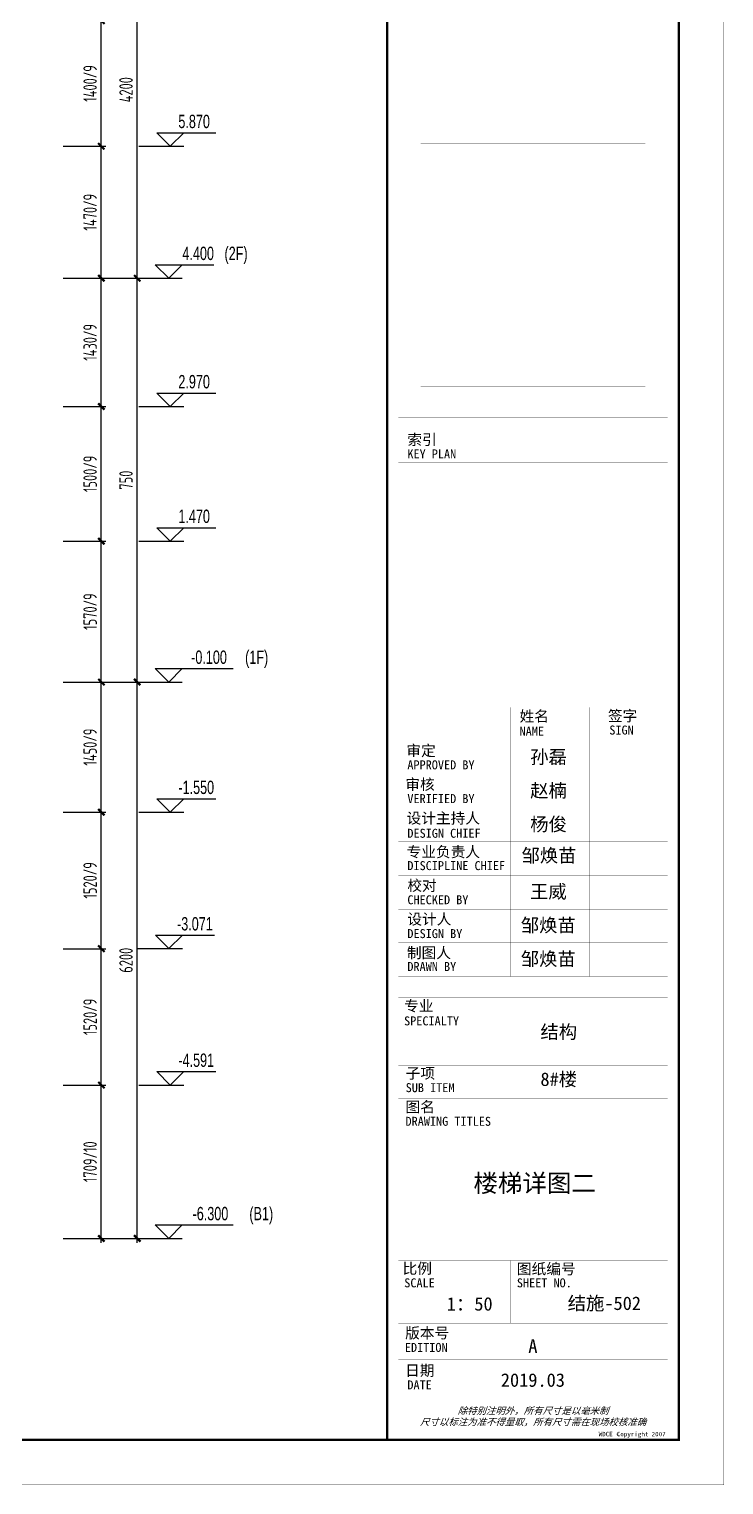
# Model space of a CAD drawing. Extents: x -187783 to -105087, y -63171 to 78346.
# Drawn here: x -116097 to -108357, y -43210 to -26989 of the extents above; entities that cross this region are included whole.
import ezdxf
from ezdxf.enums import TextEntityAlignment as Align

# ---------------------------------------------------------------- set-up
doc = ezdxf.new("R2010")
doc.units = 0
doc.header["$LTSCALE"] = 500
doc.layers.get('0').update_dxf_attribs({"linetype": 'CONTINUOUS'})
doc.layers.get('Defpoints').update_dxf_attribs({"color": 167, "linetype": 'CONTINUOUS'})
for name, color, linetype in [('DIM', 3, 'CONTINUOUS'), ('PUB_TEXT', 7, 'CONTINUOUS'), ('s-dim', 3, 'CONTINUOUS'), ('签-建（陈）$0$SHEET_TEXT', 7, 'CONTINUOUS')]:
    doc.layers.add(name, color=color, linetype=linetype)
doc.styles.add('_TCH_DIM', font='ros.shx', dxfattribs={"width": 0.8, "bigfont": 'jd.shx'})
doc.styles.add('TSSD_Dimension', font='tssdeng.shx', dxfattribs={"width": 0.7, "bigfont": 'TSSDCHN.SHX'})
doc.styles.add('华文细黑', font='', dxfattribs={"height": 10})
doc.styles.add('签-建（陈）$0$华文细黑', font='', dxfattribs={"height": 10})
doc.styles.get('华文细黑').set_extended_font_data('STXihei')
doc.styles.get('签-建（陈）$0$华文细黑').set_extended_font_data('STXihei')
doc.dimstyles.new('TSSD_50_50', dxfattribs={"dimtxt": 150, "dimasz": 50, "dimexe": 50, "dimexo": 125, "dimgap": 50, "dimtad": 1, "dimdec": 0, "dimzin": 0, "dimdsep": 46, "dimtxsty": 'TSSD_Dimension', "dimblk": 'ARCHTICK', "dimblk1": 'ARCHTICK', "dimblk2": 'ARCHTICK', "dimcen": 0, "dimdle": 50, "dimclrt": 7, "dimadec": 0, "dimazin": 0, "dimtfac": 1, "dimtdec": 0, "dimtix": 1, "dimtmove": 2, "dimatfit": 3, "dimfxl": 1, "dimtolj": 1, "dimtzin": 0, "dimarcsym": 0})

# ---------------------------------------------------------------- blocks, each defined once
blk = doc.blocks.new('_ArchTick')
at = {"color": 0, "const_width": 0.5}
blk.add_lwpolyline([(-0.71, -0.71), (0.71, 0.71)], dxfattribs=at)
blk = doc.blocks.new('*D126')
at = {"layer": 'Defpoints', "color": 0, "transparency": 16777216}
for p in [(-115693, -34264), (-114893, -34264), (-115693, -40464)]:
    blk.add_point(p, dxfattribs=at)
at = {"layer": 's-dim', "color": 0, "lineweight": -2, "transparency": 16777216}
for p, q in [((-114893, -40514), (-114893, -34214)), ((-115568, -34264), (-114843, -34264)), ((-115568, -40464), (-114843, -40464))]:
    blk.add_line(p, q, dxfattribs=at)
at = {"layer": 's-dim', "color": 0, "lineweight": -2, "transparency": 16777216, "xscale": 50, "yscale": 50, "zscale": 50}
for p, rotation in [((-114893, -34264), 90), ((-114893, -40464), 270)]:
    blk.add_blockref('_ArchTick', p, dxfattribs=dict(at, rotation=rotation))
at = {"layer": 's-dim', "color": 7, "transparency": 16777216, "insert": (-115018, -37364), "char_height": 150, "attachment_point": 5, "rotation": 90, "style": 'TSSD_Dimension'}
blk.add_mtext('\\A1;6200', dxfattribs=at)
blk = doc.blocks.new('*D127')
at = {"layer": 'Defpoints', "color": 0, "transparency": 16777216}
for p in [(-115693, -29764), (-114893, -29764), (-115693, -34264)]:
    blk.add_point(p, dxfattribs=at)
at = {"layer": 's-dim', "color": 0, "lineweight": -2, "transparency": 16777216}
for p, q in [((-115568, -29764), (-114843, -29764)), ((-114893, -34314), (-114893, -29714)), ((-115568, -34264), (-114843, -34264))]:
    blk.add_line(p, q, dxfattribs=at)
at = {"layer": 's-dim', "color": 0, "lineweight": -2, "transparency": 16777216, "xscale": 50, "yscale": 50, "zscale": 50}
for p, rotation in [((-114893, -29764), 90), ((-114893, -34264), 270)]:
    blk.add_blockref('_ArchTick', p, dxfattribs=dict(at, rotation=rotation))
at = {"layer": 's-dim', "color": 7, "transparency": 16777216, "insert": (-115018, -32014), "char_height": 150, "attachment_point": 5, "rotation": 90, "style": 'TSSD_Dimension'}
blk.add_mtext('\\A1;750', dxfattribs=at)
blk = doc.blocks.new('*D128')
at = {"layer": 'Defpoints', "color": 0, "transparency": 16777216}
for p in [(-115693, -25564), (-114893, -25564), (-115693, -29764)]:
    blk.add_point(p, dxfattribs=at)
at = {"layer": 's-dim', "color": 0, "lineweight": -2, "transparency": 16777216}
for p, q in [((-115568, -25564), (-114843, -25564)), ((-114893, -29814), (-114893, -25514)), ((-115568, -29764), (-114843, -29764))]:
    blk.add_line(p, q, dxfattribs=at)
at = {"layer": 's-dim', "color": 0, "lineweight": -2, "transparency": 16777216, "xscale": 50, "yscale": 50, "zscale": 50}
for p, rotation in [((-114893, -25564), 90), ((-114893, -29764), 270)]:
    blk.add_blockref('_ArchTick', p, dxfattribs=dict(at, rotation=rotation))
at = {"layer": 's-dim', "color": 7, "transparency": 16777216, "insert": (-115018, -27664), "char_height": 150, "attachment_point": 5, "rotation": 90, "style": 'TSSD_Dimension'}
blk.add_mtext('\\A1;4200', dxfattribs=at)
blk = doc.blocks.new('*D138')
at = {"layer": 'Defpoints', "color": 0, "transparency": 16777216}
for p in [(-115843, -26894), (-115293, -26894), (-115843, -28294)]:
    blk.add_point(p, dxfattribs=at)
at = {"layer": 's-dim', "color": 0, "lineweight": -2, "transparency": 16777216}
for p, q in [((-115718, -26894), (-115243, -26894)), ((-115293, -28344), (-115293, -26844)), ((-115718, -28294), (-115243, -28294))]:
    blk.add_line(p, q, dxfattribs=at)
at = {"layer": 's-dim', "color": 0, "lineweight": -2, "transparency": 16777216, "xscale": 50, "yscale": 50, "zscale": 50}
for p, rotation in [((-115293, -26894), 90), ((-115293, -28294), 270)]:
    blk.add_blockref('_ArchTick', p, dxfattribs=dict(at, rotation=rotation))
at = {"layer": 's-dim', "color": 7, "transparency": 16777216, "insert": (-115418, -27594), "char_height": 150, "attachment_point": 5, "rotation": 90, "style": 'TSSD_Dimension'}
blk.add_mtext('\\A1;1400/9', dxfattribs=at)
blk = doc.blocks.new('*D139')
at = {"layer": 'Defpoints', "color": 0, "transparency": 16777216}
for p in [(-115843, -28294), (-115293, -28294), (-115843, -29764)]:
    blk.add_point(p, dxfattribs=at)
at = {"layer": 's-dim', "color": 0, "lineweight": -2, "transparency": 16777216}
for p, q in [((-115718, -28294), (-115243, -28294)), ((-115293, -29814), (-115293, -28244)), ((-115718, -29764), (-115243, -29764))]:
    blk.add_line(p, q, dxfattribs=at)
at = {"layer": 's-dim', "color": 0, "lineweight": -2, "transparency": 16777216, "xscale": 50, "yscale": 50, "zscale": 50}
for p, rotation in [((-115293, -28294), 90), ((-115293, -29764), 270)]:
    blk.add_blockref('_ArchTick', p, dxfattribs=dict(at, rotation=rotation))
at = {"layer": 's-dim', "color": 7, "transparency": 16777216, "insert": (-115418, -29029), "char_height": 150, "attachment_point": 5, "rotation": 90, "style": 'TSSD_Dimension'}
blk.add_mtext('\\A1;1470/9', dxfattribs=at)
blk = doc.blocks.new('*D140')
at = {"layer": 'Defpoints', "color": 0, "transparency": 16777216}
for p in [(-115843, -29764), (-115293, -29764), (-115843, -31194)]:
    blk.add_point(p, dxfattribs=at)
at = {"layer": 's-dim', "color": 0, "lineweight": -2, "transparency": 16777216}
for p, q in [((-115718, -29764), (-115243, -29764)), ((-115293, -31244), (-115293, -29714)), ((-115718, -31194), (-115243, -31194))]:
    blk.add_line(p, q, dxfattribs=at)
at = {"layer": 's-dim', "color": 0, "lineweight": -2, "transparency": 16777216, "xscale": 50, "yscale": 50, "zscale": 50}
for p, rotation in [((-115293, -29764), 90), ((-115293, -31194), 270)]:
    blk.add_blockref('_ArchTick', p, dxfattribs=dict(at, rotation=rotation))
at = {"layer": 's-dim', "color": 7, "transparency": 16777216, "insert": (-115418, -30479), "char_height": 150, "attachment_point": 5, "rotation": 90, "style": 'TSSD_Dimension'}
blk.add_mtext('\\A1;1430/9', dxfattribs=at)
blk = doc.blocks.new('*D141')
at = {"layer": 'Defpoints', "color": 0, "transparency": 16777216}
for p in [(-115843, -31194), (-115293, -31194), (-115843, -32694)]:
    blk.add_point(p, dxfattribs=at)
at = {"layer": 's-dim', "color": 0, "lineweight": -2, "transparency": 16777216}
for p, q in [((-115293, -32744), (-115293, -31144)), ((-115718, -31194), (-115243, -31194)), ((-115718, -32694), (-115243, -32694))]:
    blk.add_line(p, q, dxfattribs=at)
at = {"layer": 's-dim', "color": 0, "lineweight": -2, "transparency": 16777216, "xscale": 50, "yscale": 50, "zscale": 50}
for p, rotation in [((-115293, -31194), 90), ((-115293, -32694), 270)]:
    blk.add_blockref('_ArchTick', p, dxfattribs=dict(at, rotation=rotation))
at = {"layer": 's-dim', "color": 7, "transparency": 16777216, "insert": (-115418, -31944), "char_height": 150, "attachment_point": 5, "rotation": 90, "style": 'TSSD_Dimension'}
blk.add_mtext('\\A1;1500/9', dxfattribs=at)
blk = doc.blocks.new('*D142')
at = {"layer": 'Defpoints', "color": 0, "transparency": 16777216}
for p in [(-115843, -32694), (-115293, -32694), (-115843, -34264)]:
    blk.add_point(p, dxfattribs=at)
at = {"layer": 's-dim', "color": 0, "lineweight": -2, "transparency": 16777216}
for p, q in [((-115718, -32694), (-115243, -32694)), ((-115293, -34314), (-115293, -32644)), ((-115718, -34264), (-115243, -34264))]:
    blk.add_line(p, q, dxfattribs=at)
at = {"layer": 's-dim', "color": 0, "lineweight": -2, "transparency": 16777216, "xscale": 50, "yscale": 50, "zscale": 50}
for p, rotation in [((-115293, -32694), 90), ((-115293, -34264), 270)]:
    blk.add_blockref('_ArchTick', p, dxfattribs=dict(at, rotation=rotation))
at = {"layer": 's-dim', "color": 7, "transparency": 16777216, "insert": (-115418, -33479), "char_height": 150, "attachment_point": 5, "rotation": 90, "style": 'TSSD_Dimension'}
blk.add_mtext('\\A1;1570/9', dxfattribs=at)
blk = doc.blocks.new('*D143')
at = {"layer": 'Defpoints', "color": 0, "transparency": 16777216}
for p in [(-115843, -34264), (-115293, -34264), (-115843, -35714)]:
    blk.add_point(p, dxfattribs=at)
at = {"layer": 's-dim', "color": 0, "lineweight": -2, "transparency": 16777216}
for p, q in [((-115293, -35764), (-115293, -34214)), ((-115718, -34264), (-115243, -34264)), ((-115718, -35714), (-115243, -35714))]:
    blk.add_line(p, q, dxfattribs=at)
at = {"layer": 's-dim', "color": 0, "lineweight": -2, "transparency": 16777216, "xscale": 50, "yscale": 50, "zscale": 50}
for p, rotation in [((-115293, -34264), 90), ((-115293, -35714), 270)]:
    blk.add_blockref('_ArchTick', p, dxfattribs=dict(at, rotation=rotation))
at = {"layer": 's-dim', "color": 7, "transparency": 16777216, "insert": (-115418, -34989), "char_height": 150, "attachment_point": 5, "rotation": 90, "style": 'TSSD_Dimension'}
blk.add_mtext('\\A1;1450/9', dxfattribs=at)
blk = doc.blocks.new('*D144')
at = {"layer": 'Defpoints', "color": 0, "transparency": 16777216}
for p in [(-115843, -35714), (-115293, -35714), (-115843, -37235)]:
    blk.add_point(p, dxfattribs=at)
at = {"layer": 's-dim', "color": 0, "lineweight": -2, "transparency": 16777216}
for p, q in [((-115293, -37285), (-115293, -35664)), ((-115718, -35714), (-115243, -35714)), ((-115718, -37235), (-115243, -37235))]:
    blk.add_line(p, q, dxfattribs=at)
at = {"layer": 's-dim', "color": 0, "lineweight": -2, "transparency": 16777216, "xscale": 50, "yscale": 50, "zscale": 50}
for p, rotation in [((-115293, -35714), 90), ((-115293, -37235), 270)]:
    blk.add_blockref('_ArchTick', p, dxfattribs=dict(at, rotation=rotation))
at = {"layer": 's-dim', "color": 7, "transparency": 16777216, "insert": (-115418, -36474), "char_height": 150, "attachment_point": 5, "rotation": 90, "style": 'TSSD_Dimension'}
blk.add_mtext('\\A1;1520/9', dxfattribs=at)
blk = doc.blocks.new('*D145')
at = {"layer": 'Defpoints', "color": 0, "transparency": 16777216}
for p in [(-115843, -37235), (-115293, -37235), (-115843, -38755)]:
    blk.add_point(p, dxfattribs=at)
at = {"layer": 's-dim', "color": 0, "lineweight": -2, "transparency": 16777216}
for p, q in [((-115718, -37235), (-115243, -37235)), ((-115293, -38805), (-115293, -37185)), ((-115718, -38755), (-115243, -38755))]:
    blk.add_line(p, q, dxfattribs=at)
at = {"layer": 's-dim', "color": 0, "lineweight": -2, "transparency": 16777216, "xscale": 50, "yscale": 50, "zscale": 50}
for p, rotation in [((-115293, -37235), 90), ((-115293, -38755), 270)]:
    blk.add_blockref('_ArchTick', p, dxfattribs=dict(at, rotation=rotation))
at = {"layer": 's-dim', "color": 7, "transparency": 16777216, "insert": (-115418, -37995), "char_height": 150, "attachment_point": 5, "rotation": 90, "style": 'TSSD_Dimension'}
blk.add_mtext('\\A1;1520/9', dxfattribs=at)
blk = doc.blocks.new('*D146')
at = {"layer": 'Defpoints', "color": 0, "transparency": 16777216}
for p in [(-115843, -38755), (-115293, -38755), (-115843, -40464)]:
    blk.add_point(p, dxfattribs=at)
at = {"layer": 's-dim', "color": 0, "lineweight": -2, "transparency": 16777216}
for p, q in [((-115718, -38755), (-115243, -38755)), ((-115293, -40514), (-115293, -38705)), ((-115718, -40464), (-115243, -40464))]:
    blk.add_line(p, q, dxfattribs=at)
at = {"layer": 's-dim', "color": 0, "lineweight": -2, "transparency": 16777216, "xscale": 50, "yscale": 50, "zscale": 50}
for p, rotation in [((-115293, -38755), 90), ((-115293, -40464), 270)]:
    blk.add_blockref('_ArchTick', p, dxfattribs=dict(at, rotation=rotation))
at = {"layer": 's-dim', "color": 7, "transparency": 16777216, "insert": (-115418, -39609), "char_height": 150, "attachment_point": 5, "rotation": 90, "style": 'TSSD_Dimension'}
blk.add_mtext('\\A1;1709/10', dxfattribs=at)
blk = doc.blocks.new('WDCE Copyright200X')
at = {"const_width": 0.016}
blk.add_lwpolyline([(-10.6, 1.26, 1), (-11.4, 1.26, 1)], format="xyb", close=True, dxfattribs=at)
at = {"style": '华文细黑'}
for s, p in [('WDCE ', (-11.46, 0.5)), ('     Copyright ', (-3.51, 0.5))]:
    blk.add_text(s, height=1, dxfattribs=at).set_placement(p, align=Align.BOTTOM_RIGHT)
blk.add_text('c', height=0.6, dxfattribs=at).set_placement((-11.04, 1.35), align=Align.MIDDLE_CENTER)
blk.add_attdef('200X', text='', height=1, dxfattribs=at).set_placement((-0.45, 0.5), align=Align.BOTTOM_RIGHT)
blk = doc.blocks.new('通州项目图签')
at = {"const_width": 0.5}
blk.add_lwpolyline([(-65, 0), (0, 0), (0, 500.5), (-65, 500.5)], close=True, dxfattribs=at)
at = {"const_width": 0.05}
for points in [[(-62.5, 404.92), (-62.5, 227.83)], [(-62.5, 227.83), (-2.5, 227.83), (-2.5, 404.92)], [(-57.5, 288.83), (-7.5, 288.83)], [(-57.5, 234.85), (-7.5, 234.85)], [(-62.5, 227.83), (-2.5, 227.83)], [(-62.5, 217.74), (-2.5, 217.74)], [(-62.5, 103.26), (-2.5, 103.26), (-2.5, 163.26), (-62.5, 163.26), (-62.5, 103.26)], [(-37.5, 163.26), (-37.5, 103.26)], [(-20, 163.26), (-20, 103.26)], [(-62.5, 155.76), (-2.5, 155.76)], [(-62.5, 148.26), (-2.5, 148.26)], [(-62.5, 140.76), (-2.5, 140.76)], [(-62.5, 133.26), (-2.5, 133.26)], [(-62.5, 125.76), (-2.5, 125.76)], [(-62.5, 118.26), (-2.5, 118.26)], [(-62.5, 110.76), (-2.5, 110.76)], [(-62.5, 98.5), (-2.5, 98.5), (-2.5, 10), (-62.5, 10), (-62.5, 98.5)], [(-62.5, 83.5), (-2.5, 83.5)], [(-62.5, 76), (-2.5, 76)], [(-62.5, 40), (-2.5, 40)], [(-37.5, 40), (-37.5, 26)], [(-62.5, 26), (-2.5, 26)], [(-62.5, 18), (-2.5, 18)]]:
    blk.add_lwpolyline(points, dxfattribs=at)
blk.add_blockref('WDCE Copyright200X', (-2.5, 0)).add_auto_attribs({'200X': '2007'})
at = {"style": '华文细黑'}
for s, height, p in [('索引', 2.4, (-60.5, 224.14)), ('KEY PLAN', 2, (-60.5, 220.74)), ('姓名', 2.4, (-35.5, 162.47)), ('签字', 2.4, (-15.81, 162.57)), ('SIGN', 2, (-15.5, 159.2)), ('NAME', 2, (-35.5, 158.96)), ('审定', 2.4, (-60.73, 154.81)), ('APPROVED BY', 2, (-60.5, 151.44)), ('审核', 2.4, (-60.95, 147.29)), ('VERIFIED BY', 2, (-60.5, 143.91)), ('设计主持人', 2.4, (-60.68, 139.76)), ('DESIGN CHIEF', 2, (-60.5, 136.19)), ('专业负责人', 2.4, (-60.67, 132.26)), ('DISCIPLINE CHIEF', 2, (-60.5, 128.98)), ('校对', 2.4, (-60.5, 124.76)), ('CHECKED BY', 2, (-60.5, 121.37)), ('设计人', 2.4, (-60.5, 117.26)), ('DESIGN BY', 2, (-60.5, 113.83)), ('制图人', 2.4, (-60.61, 109.76)), ('DRAWN BY', 2, (-60.5, 106.5)), ('专业', 2.4, (-61.23, 97.93)), ('SPECIALTY', 2, (-61.23, 94.38)), ('子项', 2.4, (-60.88, 82.92)), ('SUB ITEM', 2, (-60.88, 79.5)), ('图名', 2.4, (-60.91, 75.41)), ('DRAWING TITLES', 2, (-60.91, 72)), ('比例', 2.4, (-61.56, 39.42)), ('图纸编号', 2.4, (-36.1, 39.32)), ('SCALE', 2, (-61.19, 36)), ('SHEET NO.', 2, (-36.1, 36)), ('版本号', 2.4, (-61, 25.03)), ('EDITION', 2, (-61.06, 21.61)), ('日期', 2.4, (-61, 16.68)), ('DATE', 2, (-60.5, 13.26))]:
    blk.add_text(s, height=height, dxfattribs=at).set_placement(p, align=Align.TOP_LEFT)
at = {"color": 4, "style": '华文细黑'}
for s, p in [('A', (-32.53, 19.4)), ('2019.03', (-32.53, 11.84))]:
    blk.add_text(s, height=3, dxfattribs=at).set_placement(p, align=Align.CENTER)
at = {"style": '华文细黑', "oblique": 20}
for s, p in [('除特别注明外，所有尺寸是以毫米制', (-32.5, 6.5)), ('尺寸以标注为准不得量取，所有尺寸需在现场校核准确', (-32.5, 4))]:
    blk.add_text(s, height=1.5, dxfattribs=at).set_placement(p, align=Align.MIDDLE_CENTER)
at = {"color": 2, "char_height": 3, "attachment_point": 5, "style": '华文细黑'}
for s, insert, width in [('结构', (-26.76, 90.77), 1318.3689), ('1：50', (-46.61, 30.29), 22.9764)]:
    blk.add_mtext(s, dxfattribs=dict(at, insert=insert, width=width))
at = {"layer": '签-建（陈）$0$SHEET_TEXT', "ltscale": 0.001, "attachment_point": 5, "style": '签-建（陈）$0$华文细黑'}
for s, insert, char_height, width in [('孙磊', (-29.04, 152.04), 2.998, 17.4861), ('赵楠', (-29.04, 144.55), 2.998, 17.4861), ('杨俊', (-29.04, 137.05), 2.998, 17.4861), ('邹焕苗', (-28.93, 130.08), 2.99, 17.9613), ('王威', (-29.09, 122.04), 2.998, 17.4861), ('邹焕苗', (-29.09, 114.54), 2.998, 17.4861), ('邹焕苗', (-29.09, 107.04), 2.998, 17.4861)]:
    blk.add_mtext(s, dxfattribs=dict(at, insert=insert, char_height=char_height, width=width))

msp = doc.modelspace()

# ---------------------------------------------------------------- linework, layer by layer
for points, const_width in [([(-160908.6, -43208.8), (-108358.6, -43208.8), (-108358.6, -13508.8), (-160908.6, -13508.8)], 2.5), ([(-112108.6, -14008.8), (-159658.6, -14008.8), (-159658.6, -42708.8), (-112108.6, -42708.8)], 25)]:
    msp.add_lwpolyline(points, close=True, dxfattribs=dict(const_width=const_width))
at = {"layer": 'DIM'}
for p, q in [((-114525.4, -28294), (-114675.4, -28144)), ((-114675.4, -28144), (-114015.8, -28144)), ((-114525.4, -28294), (-114375.4, -28144)), ((-114875.4, -28294), (-114375.4, -28294)), ((-114542.6, -29764), (-114692.6, -29614)), ((-114692.6, -29614), (-114038.8, -29614)), ((-114542.6, -29764), (-114392.6, -29614)), ((-114892.6, -29764), (-114392.6, -29764)), ((-114525.4, -31194), (-114675.4, -31044)), ((-114675.4, -31044), (-114015.8, -31044)), ((-114525.4, -31194), (-114375.4, -31044)), ((-114875.4, -31194), (-114375.4, -31194)), ((-114525.4, -32694), (-114675.4, -32544)), ((-114675.4, -32544), (-114015.8, -32544)), ((-114525.4, -32694), (-114375.4, -32544)), ((-114875.4, -32694), (-114375.4, -32694)), ((-114542.6, -34264), (-114692.6, -34114)), ((-114692.6, -34114), (-113825.4, -34114)), ((-114542.6, -34264), (-114392.6, -34114)), ((-114892.6, -34264), (-114392.6, -34264)), ((-114525.4, -35714.3), (-114675.4, -35564.3)), ((-114675.4, -35564.3), (-114015.8, -35564.3)), ((-114525.4, -35714.3), (-114375.4, -35564.3)), ((-114875.4, -35714.3), (-114375.4, -35714.3)), ((-114540, -37234.6), (-114690, -37084.6)), ((-114690, -37084.6), (-114030.4, -37084.6)), ((-114540, -37234.6), (-114390, -37084.6)), ((-114890, -37234.6), (-114390, -37234.6)), ((-114525.4, -38754.8), (-114675.4, -38604.8)), ((-114675.4, -38604.8), (-114015.8, -38604.8)), ((-114525.4, -38754.8), (-114375.4, -38604.8)), ((-114875.4, -38754.8), (-114375.4, -38754.8)), ((-114542.6, -40464), (-114692.6, -40314)), ((-114692.6, -40314), (-113825.4, -40314)), ((-114542.6, -40464), (-114392.6, -40314)), ((-114892.6, -40464), (-114392.6, -40464))]:
    msp.add_line(p, q, dxfattribs=at)

# ---------------------------------------------------------------- block references
at = {"xscale": 50, "yscale": 50, "zscale": 50}
msp.add_blockref('通州项目图签', (-108858.6, -42708.8), dxfattribs=at)

# ---------------------------------------------------------------- texts
at = {"color": 2, "attachment_point": 5, "style": '华文细黑'}
for s, insert, char_height, width in [('8#楼', (-110196.7, -38697.7), 150, 1318.369), ('楼梯详图二', (-110465.6, -39858.9), 200, 8010.709), ('结施-502', (-109689.2, -41194.3), 150, 2158.757)]:
    msp.add_mtext(s, dxfattribs=dict(at, insert=insert, char_height=char_height, width=width))
at = {"layer": 'PUB_TEXT', "style": '_TCH_DIM', "width": 0.705882}
for s, p in [('5.870', (-114434.8, -28091.5)), ('4.400', (-114389.8, -29561.5)), ('(2F)', (-113920.7, -29561.5)), ('2.970', (-114434.8, -30991.5)), ('1.470', (-114434.8, -32491.5)), ('-0.100', (-114292.4, -34061.5)), ('(1F)', (-113691.2, -34061.5)), ('-1.550', (-114434.8, -35511.8)), ('-3.071', (-114449.4, -37032.1)), ('-4.591', (-114434.8, -38552.3)), ('-6.300', (-114276.4, -40261.5)), ('(B1)', (-113643.9, -40261.5))]:
    msp.add_text(s, height=148.75, dxfattribs=at).set_placement(p)

# ---------------------------------------------------------------- dimensions: what is measured, and where the dimension line sits
at = {"layer": 's-dim'}
for p1, p2, picture, middle in [((-115692.6, -29764), (-115692.6, -25564), '*D128', (-115017.6, -27664)), ((-115692.6, -40464), (-115692.6, -34264), '*D126', (-115017.6, -37364))]:
    dim = msp.add_aligned_dim(p1=p1, p2=p2, distance=-800, dimstyle='TSSD_50_50', dxfattribs=at)
    dim.commit()
    dim.dimension.update_dxf_attribs({"geometry": picture, "text_midpoint": middle})
for p1, p2, distance, text, picture, middle in [((-115842.6, -28294), (-115842.6, -26894), -550, '1400/9', '*D138', (-115417.6, -27594)), ((-115842.6, -29764), (-115842.6, -28294), -550, '1470/9', '*D139', (-115417.6, -29029)), ((-115842.6, -31194), (-115842.6, -29764), -550, '1430/9', '*D140', (-115417.6, -30479)), ((-115692.6, -34264), (-115692.6, -29764), -800, '750', '*D127', (-115017.6, -32014)), ((-115842.6, -32694), (-115842.6, -31194), -550, '1500/9', '*D141', (-115417.6, -31944)), ((-115842.6, -34264), (-115842.6, -32694), -550, '1570/9', '*D142', (-115417.6, -33479)), ((-115842.6, -35714.3), (-115842.6, -34264), -550, '1450/9', '*D143', (-115417.6, -34989.2)), ((-115842.6, -37234.6), (-115842.6, -35714.3), -550, '1520/9', '*D144', (-115417.6, -36474.4)), ((-115842.6, -38754.8), (-115842.6, -37234.6), -550, '1520/9', '*D145', (-115417.6, -37994.7)), ((-115842.6, -40464), (-115842.6, -38754.8), -550, '1709/10', '*D146', (-115417.6, -39609.4))]:
    dim = msp.add_aligned_dim(p1=p1, p2=p2, distance=distance, text=text, dimstyle='TSSD_50_50', dxfattribs=at)
    dim.commit()
    dim.dimension.update_dxf_attribs({"geometry": picture, "text_midpoint": middle})

doc.saveas('drawing.dxf')
